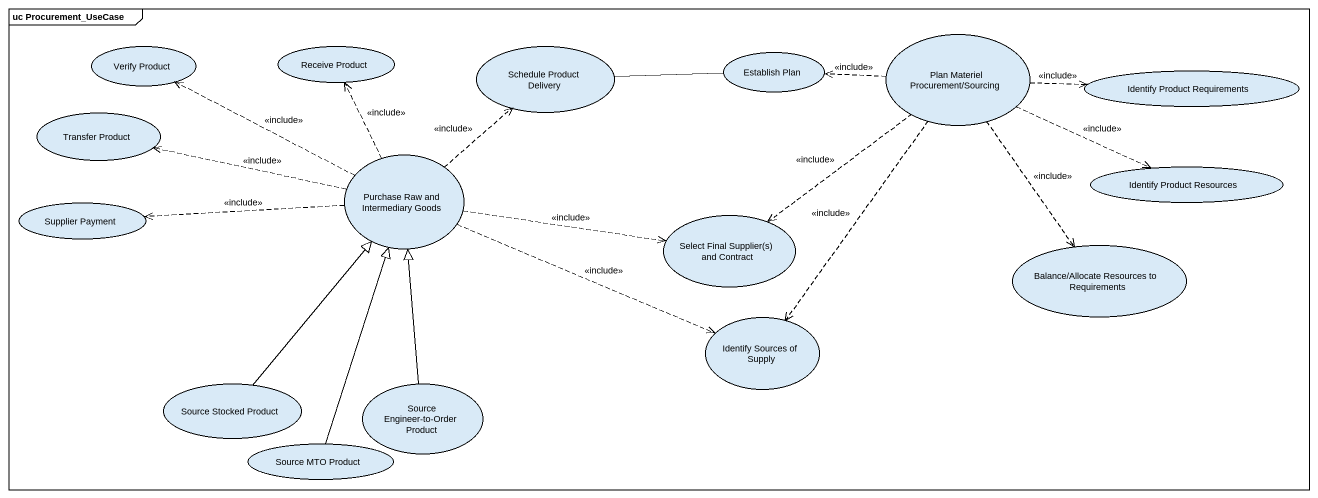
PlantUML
@startuml
mainframe uc Procurement_UseCase
usecase "Plan Materiel Procurement/Sourcing" as Plan_Materiel_Procurement
usecase "Verify Product" as Verify_Product
usecase "Receive Product" as Receive_Product
usecase "Schedule Product Delivery" as Schedule_Product_Delivery
usecase "Establish Plan" as Establish_Plan
usecase "Identify Product Requirements" as Identify_Product
usecase "Transfer Product" as Transfer_Product
usecase "Purchase Raw and Intermediary Goods" as Purchase_Raw_and
usecase "Identify Product Resources" as Identify_Product_Resources
usecase "Supplier Payment" as Supplier_Payment
usecase "Select Final Supplier(s) and Contract" as Select_Final_Supplier_s_and
usecase "Balance/Allocate Resources to Requirements" as Balance_Allocate_Resources
usecase "Identify Sources of Supply" as Identify_Sources_of_Supply
usecase "Source Stocked Product" as Source_Stocked_Product
usecase "Source Engineer-to-Order Product" as Source_Engineer_to_Order
usecase "Source MTO Product" as Source_MTO_Product
Plan_Materiel_Procurement .left.> Establish_Plan : <<include>>
Plan_Materiel_Procurement .right.> Identify_Product : <<include>>
Plan_Materiel_Procurement .right.> Identify_Product_Resources : <<include>>
Plan_Materiel_Procurement ..> Select_Final_Supplier_s_and : <<include>>
Plan_Materiel_Procurement ..> Balance_Allocate_Resources : <<include>>
Plan_Materiel_Procurement ..> Identify_Sources_of_Supply : <<include>>
Establish_Plan -left- Schedule_Product_Delivery
Purchase_Raw_and .left.> Verify_Product : <<include>>
Purchase_Raw_and .up.> Receive_Product : <<include>>
Purchase_Raw_and .up.> Schedule_Product_Delivery : <<include>>
Purchase_Raw_and .left.> Transfer_Product : <<include>>
Purchase_Raw_and .left.> Supplier_Payment : <<include>>
Purchase_Raw_and .right.> Select_Final_Supplier_s_and : <<include>>
Purchase_Raw_and .right.> Identify_Sources_of_Supply : <<include>>
Source_Stocked_Product -up-|> Purchase_Raw_and
Source_Engineer_to_Order -up-|> Purchase_Raw_and
Source_MTO_Product -up-|> Purchase_Raw_and
@enduml
